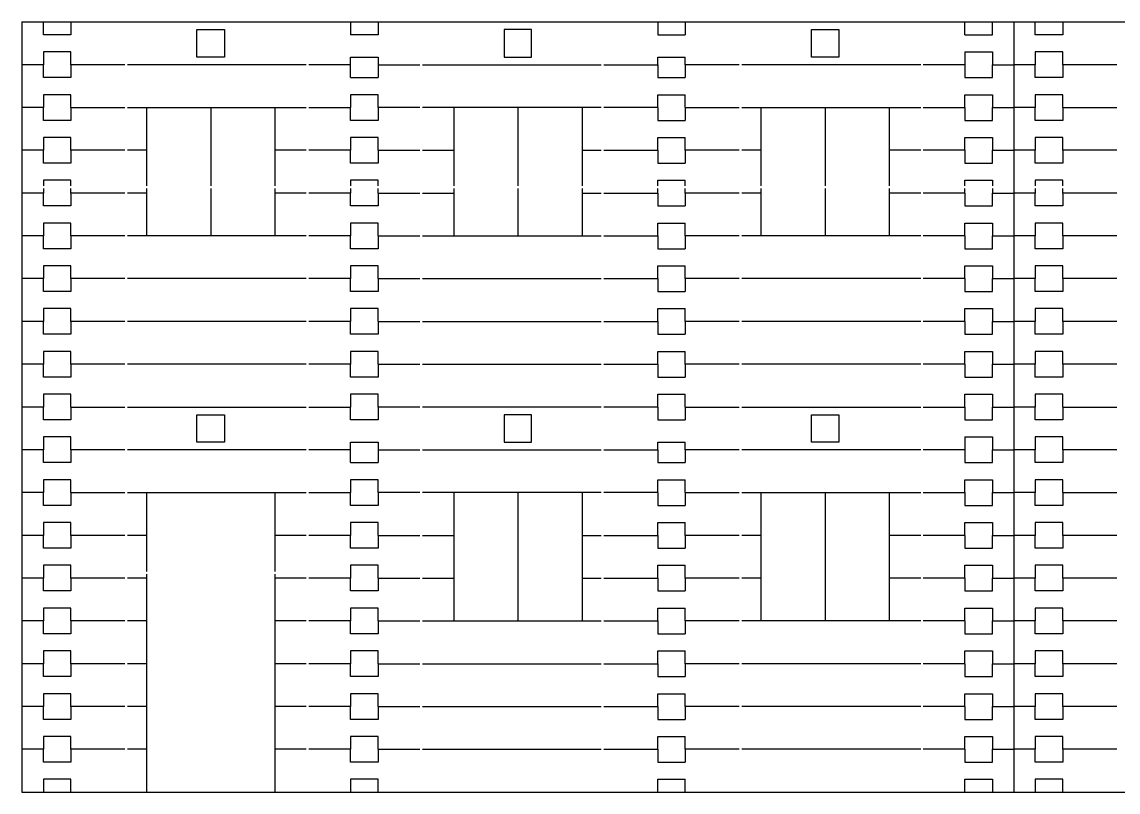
# Model space of a CAD drawing. Extents: x 66 to 306, y 113 to 203.
# Drawn here: x 66.5 to 194.5, y 113.4 to 203.4 of the extents above; entities that cross this region are included whole.
import ezdxf

# ---------------------------------------------------------------- set-up
doc = ezdxf.new("R2010")
doc.units = 0
doc.layers.get('0').update_dxf_attribs({"linetype": 'CONTINUOUS'})

msp = doc.modelspace()

# ---------------------------------------------------------------- linework, layer by layer
for p, q in [((66.46, 203.37), (66.46, 113.37)), ((66.46, 203.37), (306.46, 203.37)), ((68.96, 201.87), (68.96, 203.37)), ((72.18, 203.37), (72.18, 201.87)), ((86.91, 202.47), (90.11, 202.47)), ((86.91, 199.27), (86.91, 202.47)), ((90.11, 202.47), (90.11, 199.27)), ((104.85, 203.37), (104.85, 201.87)), ((108.07, 203.37), (108.07, 201.87)), ((126, 202.47), (122.8, 202.47)), ((122.8, 202.47), (122.8, 199.27)), ((126, 199.27), (126, 202.47)), ((140.74, 203.37), (140.74, 201.87)), ((143.96, 203.37), (143.96, 201.87)), ((158.69, 202.47), (161.89, 202.47)), ((158.69, 199.27), (158.69, 202.47)), ((161.89, 202.47), (161.89, 199.27)), ((176.63, 201.87), (176.63, 203.37)), ((179.85, 201.87), (179.85, 203.37)), ((182.35, 203.37), (182.35, 113.37)), ((184.85, 201.87), (184.85, 203.37)), ((188.07, 203.37), (188.07, 201.87)), ((72.18, 201.87), (68.96, 201.87)), ((108.07, 201.87), (104.85, 201.87)), ((140.74, 201.87), (143.96, 201.87)), ((176.63, 201.87), (179.85, 201.87)), ((188.07, 201.87), (184.85, 201.87)), ((72.18, 199.87), (68.96, 199.87)), ((68.96, 199.87), (68.96, 198.37)), ((72.18, 198.37), (72.18, 199.87)), ((176.63, 199.87), (176.63, 196.87)), ((176.63, 199.87), (179.85, 199.87)), ((179.85, 199.87), (179.85, 198.37)), ((188.07, 199.87), (184.85, 199.87)), ((184.85, 199.87), (184.85, 198.37)), ((188.07, 198.37), (188.07, 199.87)), ((90.11, 199.27), (86.91, 199.27)), ((104.85, 196.87), (104.85, 199.27)), ((104.85, 199.27), (108.07, 199.27)), ((108.07, 199.27), (108.07, 196.87)), ((122.8, 199.27), (126, 199.27)), ((140.74, 198.37), (140.74, 199.27)), ((140.74, 199.27), (143.96, 199.27)), ((143.96, 198.37), (143.96, 199.27)), ((161.89, 199.27), (158.69, 199.27)), ((68.96, 198.37), (66.46, 198.37)), ((68.96, 196.87), (68.96, 198.37)), ((72.18, 198.37), (72.18, 196.87)), ((78.48, 198.37), (72.18, 198.37)), ((99.68, 198.37), (78.78, 198.37)), ((104.85, 198.37), (99.98, 198.37)), ((108.07, 198.37), (112.94, 198.37)), ((113.24, 198.37), (134.14, 198.37)), ((134.44, 198.37), (140.74, 198.37)), ((140.74, 198.37), (140.74, 196.87)), ((143.96, 198.37), (143.96, 196.87)), ((150.26, 198.37), (143.96, 198.37)), ((171.46, 198.37), (150.56, 198.37)), ((176.63, 198.37), (171.76, 198.37)), ((179.85, 196.87), (179.85, 198.37)), ((179.85, 198.37), (182.35, 198.37)), ((184.85, 198.37), (182.35, 198.37)), ((184.85, 196.87), (184.85, 198.37)), ((188.07, 198.37), (188.07, 196.87)), ((194.37, 198.37), (188.07, 198.37)), ((72.18, 196.87), (68.96, 196.87)), ((104.85, 196.87), (108.07, 196.87)), ((140.74, 196.87), (143.96, 196.87)), ((176.63, 196.87), (179.85, 196.87)), ((188.07, 196.87), (184.85, 196.87)), ((72.18, 194.87), (68.96, 194.87)), ((68.96, 194.87), (68.96, 193.37)), ((72.18, 193.37), (72.18, 194.87)), ((108.07, 194.87), (104.85, 194.87)), ((104.85, 194.87), (104.85, 193.37)), ((108.07, 193.37), (108.07, 194.87)), ((140.74, 193.37), (140.74, 194.87)), ((140.74, 194.87), (143.96, 194.87)), ((143.96, 193.37), (143.96, 194.87)), ((176.63, 193.37), (176.63, 194.87)), ((176.63, 194.87), (179.85, 194.87)), ((179.85, 194.87), (179.85, 193.37)), ((188.07, 194.87), (184.85, 194.87)), ((184.85, 194.87), (184.85, 193.37)), ((188.07, 193.37), (188.07, 194.87)), ((68.96, 193.37), (66.46, 193.37)), ((68.96, 191.87), (68.96, 193.37)), ((72.18, 193.37), (78.48, 193.37)), ((72.18, 193.37), (72.18, 191.87)), ((78.78, 193.37), (99.68, 193.37)), ((81.01, 193.37), (81.01, 184.2)), ((88.51, 193.37), (88.51, 184.2)), ((96.01, 193.37), (96.01, 184.2)), ((99.98, 193.37), (104.85, 193.37)), ((104.85, 191.87), (104.85, 193.37)), ((108.07, 193.37), (108.07, 191.87)), ((112.94, 193.37), (108.07, 193.37)), ((134.14, 193.37), (113.24, 193.37)), ((116.9, 193.37), (116.9, 184.2)), ((124.4, 193.37), (124.4, 184.2)), ((131.9, 193.37), (131.9, 184.2)), ((140.74, 193.37), (134.44, 193.37)), ((140.74, 193.37), (140.74, 191.87)), ((143.96, 193.37), (150.26, 193.37)), ((143.96, 193.37), (143.96, 191.87)), ((150.56, 193.37), (171.46, 193.37)), ((152.79, 193.37), (152.79, 184.2)), ((160.29, 193.37), (160.29, 184.2)), ((167.79, 193.37), (167.79, 184.2)), ((171.76, 193.37), (176.63, 193.37)), ((176.63, 193.37), (176.63, 191.87)), ((179.85, 191.87), (179.85, 193.37)), ((179.85, 193.37), (182.35, 193.37)), ((184.85, 193.37), (182.35, 193.37)), ((184.85, 191.87), (184.85, 193.37)), ((188.07, 193.37), (194.37, 193.37)), ((188.07, 193.37), (188.07, 191.87)), ((72.18, 191.87), (68.96, 191.87)), ((108.07, 191.87), (104.85, 191.87)), ((140.74, 191.87), (143.96, 191.87)), ((176.63, 191.87), (179.85, 191.87)), ((188.07, 191.87), (184.85, 191.87)), ((72.18, 189.87), (68.96, 189.87)), ((68.96, 189.87), (68.96, 188.37)), ((72.18, 188.37), (72.18, 189.87)), ((108.07, 189.87), (104.85, 189.87)), ((104.85, 189.87), (104.85, 188.37)), ((108.07, 188.37), (108.07, 189.87)), ((140.74, 188.37), (140.74, 189.87)), ((140.74, 189.87), (143.96, 189.87)), ((143.96, 188.37), (143.96, 189.87)), ((176.63, 188.37), (176.63, 189.87)), ((176.63, 189.87), (179.85, 189.87)), ((179.85, 189.87), (179.85, 188.37)), ((188.07, 189.87), (184.85, 189.87)), ((184.85, 189.87), (184.85, 188.37)), ((188.07, 188.37), (188.07, 189.87)), ((68.96, 188.37), (66.46, 188.37)), ((68.96, 186.87), (68.96, 188.37)), ((72.18, 188.37), (72.18, 186.87)), ((78.48, 188.37), (72.18, 188.37)), ((81.01, 188.37), (78.78, 188.37)), ((99.68, 188.37), (96.01, 188.37)), ((104.85, 188.37), (99.98, 188.37)), ((104.85, 186.87), (104.85, 188.37)), ((108.07, 188.37), (108.07, 186.87)), ((108.07, 188.37), (112.94, 188.37)), ((113.24, 188.37), (116.9, 188.37)), ((131.9, 188.37), (134.14, 188.37)), ((134.44, 188.37), (140.74, 188.37)), ((140.74, 188.37), (140.74, 186.87)), ((143.96, 188.37), (143.96, 186.87)), ((150.26, 188.37), (143.96, 188.37)), ((152.79, 188.37), (150.56, 188.37)), ((171.46, 188.37), (167.79, 188.37)), ((176.63, 188.37), (171.76, 188.37)), ((176.63, 188.37), (176.63, 186.87)), ((179.85, 186.87), (179.85, 188.37)), ((179.85, 188.37), (182.35, 188.37)), ((184.85, 188.37), (182.35, 188.37)), ((184.85, 186.87), (184.85, 188.37)), ((188.07, 188.37), (188.07, 186.87)), ((194.37, 188.37), (188.07, 188.37)), ((72.18, 186.87), (68.96, 186.87)), ((108.07, 186.87), (104.85, 186.87)), ((140.74, 186.87), (143.96, 186.87)), ((176.63, 186.87), (179.85, 186.87)), ((188.07, 186.87), (184.85, 186.87)), ((72.18, 184.87), (68.96, 184.87)), ((68.96, 184.87), (68.96, 184.2)), ((72.18, 184.2), (72.18, 184.87)), ((108.07, 184.87), (104.85, 184.87)), ((104.85, 184.87), (104.85, 184.2)), ((108.07, 184.2), (108.07, 184.87)), ((140.74, 184.87), (143.96, 184.87)), ((140.74, 184.2), (140.74, 184.87)), ((143.96, 184.2), (143.96, 184.87)), ((176.63, 184.2), (176.63, 184.87)), ((176.63, 184.87), (179.85, 184.87)), ((179.85, 184.87), (179.85, 184.2)), ((188.07, 184.87), (184.85, 184.87)), ((184.85, 184.87), (184.85, 184.2)), ((188.07, 184.2), (188.07, 184.87)), ((68.96, 183.37), (66.46, 183.37)), ((68.96, 183.9), (68.96, 183.37)), ((68.96, 181.87), (68.96, 183.37)), ((72.18, 183.37), (72.18, 183.9)), ((72.18, 183.37), (72.18, 181.87)), ((78.48, 183.37), (72.18, 183.37)), ((81.01, 183.37), (78.78, 183.37)), ((81.01, 183.9), (81.01, 178.37)), ((88.51, 183.9), (88.51, 178.37)), ((96.01, 183.9), (96.01, 178.37)), ((99.68, 183.37), (96.01, 183.37)), ((104.85, 183.37), (99.98, 183.37)), ((104.85, 183.9), (104.85, 183.37)), ((104.85, 181.87), (104.85, 183.37)), ((108.07, 183.37), (108.07, 183.9)), ((108.07, 183.37), (108.07, 181.87)), ((108.07, 183.37), (112.94, 183.37)), ((113.24, 183.37), (116.9, 183.37)), ((116.9, 183.9), (116.9, 178.37)), ((124.4, 183.9), (124.4, 178.37)), ((131.9, 183.9), (131.9, 178.37)), ((131.9, 183.37), (134.14, 183.37)), ((134.44, 183.37), (140.74, 183.37)), ((140.74, 183.37), (140.74, 183.9)), ((140.74, 183.37), (140.74, 181.87)), ((143.96, 183.37), (143.96, 183.9)), ((143.96, 183.37), (143.96, 181.87)), ((150.26, 183.37), (143.96, 183.37)), ((152.79, 183.37), (150.56, 183.37)), ((152.79, 183.9), (152.79, 178.37)), ((160.29, 183.9), (160.29, 178.37)), ((167.79, 183.9), (167.79, 178.37)), ((171.46, 183.37), (167.79, 183.37)), ((176.63, 183.37), (171.76, 183.37)), ((176.63, 183.37), (176.63, 183.9)), ((176.63, 183.37), (176.63, 181.87)), ((179.85, 183.9), (179.85, 183.37)), ((179.85, 181.87), (179.85, 183.37)), ((179.85, 183.37), (182.35, 183.37)), ((184.85, 183.37), (182.35, 183.37)), ((184.85, 183.9), (184.85, 183.37)), ((184.85, 181.87), (184.85, 183.37)), ((188.07, 183.37), (188.07, 183.9)), ((188.07, 183.37), (188.07, 181.87)), ((194.37, 183.37), (188.07, 183.37)), ((72.18, 181.87), (68.96, 181.87)), ((108.07, 181.87), (104.85, 181.87)), ((140.74, 181.87), (143.96, 181.87)), ((176.63, 181.87), (179.85, 181.87)), ((188.07, 181.87), (184.85, 181.87)), ((72.18, 179.87), (68.96, 179.87)), ((68.96, 179.87), (68.96, 178.37)), ((72.18, 178.37), (72.18, 179.87)), ((108.07, 179.87), (104.85, 179.87)), ((104.85, 179.87), (104.85, 178.37)), ((108.07, 178.37), (108.07, 179.87)), ((140.74, 178.37), (140.74, 179.87)), ((140.74, 179.87), (143.96, 179.87)), ((143.96, 178.37), (143.96, 179.87)), ((176.63, 178.37), (176.63, 179.87)), ((176.63, 179.87), (179.85, 179.87)), ((179.85, 179.87), (179.85, 178.37)), ((188.07, 179.87), (184.85, 179.87)), ((184.85, 179.87), (184.85, 178.37)), ((188.07, 178.37), (188.07, 179.87)), ((68.96, 178.37), (66.46, 178.37)), ((68.96, 176.87), (68.96, 178.37)), ((72.18, 178.37), (72.18, 176.87)), ((78.48, 178.37), (72.18, 178.37)), ((99.68, 178.37), (78.78, 178.37)), ((104.85, 178.37), (99.98, 178.37)), ((104.85, 176.87), (104.85, 178.37)), ((108.07, 178.37), (108.07, 176.87)), ((108.07, 178.37), (112.94, 178.37)), ((113.24, 178.37), (134.14, 178.37)), ((134.44, 178.37), (140.74, 178.37)), ((140.74, 178.37), (140.74, 176.87)), ((143.96, 178.37), (143.96, 176.87)), ((150.26, 178.37), (143.96, 178.37)), ((171.46, 178.37), (150.56, 178.37)), ((176.63, 178.37), (171.76, 178.37)), ((176.63, 178.37), (176.63, 176.87)), ((179.85, 176.87), (179.85, 178.37)), ((179.85, 178.37), (182.35, 178.37)), ((184.85, 178.37), (182.35, 178.37)), ((184.85, 176.87), (184.85, 178.37)), ((188.07, 178.37), (188.07, 176.87)), ((194.37, 178.37), (188.07, 178.37)), ((72.18, 176.87), (68.96, 176.87)), ((108.07, 176.87), (104.85, 176.87)), ((140.74, 176.87), (143.96, 176.87)), ((176.63, 176.87), (179.85, 176.87)), ((188.07, 176.87), (184.85, 176.87)), ((72.18, 174.87), (68.96, 174.87)), ((68.96, 174.87), (68.96, 173.37)), ((72.18, 173.37), (72.18, 174.87)), ((108.07, 174.87), (104.85, 174.87)), ((104.85, 174.87), (104.85, 173.37)), ((108.07, 173.37), (108.07, 174.87)), ((140.74, 173.37), (140.74, 174.87)), ((140.74, 174.87), (143.96, 174.87)), ((143.96, 173.37), (143.96, 174.87)), ((176.63, 173.37), (176.63, 174.87)), ((176.63, 174.87), (179.85, 174.87)), ((179.85, 174.87), (179.85, 173.37)), ((188.07, 174.87), (184.85, 174.87)), ((184.85, 174.87), (184.85, 173.37)), ((188.07, 173.37), (188.07, 174.87)), ((68.96, 173.37), (66.46, 173.37)), ((68.96, 171.87), (68.96, 173.37)), ((72.18, 173.37), (72.18, 171.87)), ((78.48, 173.37), (72.18, 173.37)), ((99.68, 173.37), (78.78, 173.37)), ((104.85, 173.37), (99.98, 173.37)), ((104.85, 171.87), (104.85, 173.37)), ((108.07, 173.37), (108.07, 171.87)), ((108.07, 173.37), (112.94, 173.37)), ((113.24, 173.37), (134.14, 173.37)), ((134.44, 173.37), (140.74, 173.37)), ((140.74, 173.37), (140.74, 171.87)), ((143.96, 173.37), (143.96, 171.87)), ((150.26, 173.37), (143.96, 173.37)), ((171.46, 173.37), (150.56, 173.37)), ((176.63, 173.37), (171.76, 173.37)), ((176.63, 173.37), (176.63, 171.87)), ((179.85, 171.87), (179.85, 173.37)), ((179.85, 173.37), (182.35, 173.37)), ((184.85, 173.37), (182.35, 173.37)), ((184.85, 171.87), (184.85, 173.37)), ((188.07, 173.37), (188.07, 171.87)), ((194.37, 173.37), (188.07, 173.37)), ((72.18, 171.87), (68.96, 171.87)), ((108.07, 171.87), (104.85, 171.87)), ((140.74, 171.87), (143.96, 171.87)), ((176.63, 171.87), (179.85, 171.87)), ((188.07, 171.87), (184.85, 171.87)), ((72.18, 169.87), (68.96, 169.87)), ((68.96, 169.87), (68.96, 168.37)), ((72.18, 168.37), (72.18, 169.87)), ((108.07, 169.87), (104.85, 169.87)), ((104.85, 169.87), (104.85, 168.37)), ((108.07, 168.37), (108.07, 169.87)), ((140.74, 168.37), (140.74, 169.87)), ((140.74, 169.87), (143.96, 169.87)), ((143.96, 168.37), (143.96, 169.87)), ((176.63, 168.37), (176.63, 169.87)), ((176.63, 169.87), (179.85, 169.87)), ((179.85, 169.87), (179.85, 168.37)), ((188.07, 169.87), (184.85, 169.87)), ((184.85, 169.87), (184.85, 168.37)), ((188.07, 168.37), (188.07, 169.87)), ((68.96, 168.37), (66.46, 168.37)), ((68.96, 166.87), (68.96, 168.37)), ((72.18, 168.37), (72.18, 166.87)), ((78.48, 168.37), (72.18, 168.37)), ((99.68, 168.37), (78.78, 168.37)), ((104.85, 168.37), (99.98, 168.37)), ((104.85, 166.87), (104.85, 168.37)), ((108.07, 168.37), (108.07, 166.87)), ((108.07, 168.37), (112.94, 168.37)), ((113.24, 168.37), (134.14, 168.37)), ((134.44, 168.37), (140.74, 168.37)), ((140.74, 168.37), (140.74, 166.87)), ((143.96, 168.37), (143.96, 166.87)), ((150.26, 168.37), (143.96, 168.37)), ((171.46, 168.37), (150.56, 168.37)), ((176.63, 168.37), (171.76, 168.37)), ((176.63, 168.37), (176.63, 166.87)), ((179.85, 166.87), (179.85, 168.37)), ((179.85, 168.37), (182.35, 168.37)), ((184.85, 168.37), (182.35, 168.37)), ((184.85, 166.87), (184.85, 168.37)), ((188.07, 168.37), (188.07, 166.87)), ((194.37, 168.37), (188.07, 168.37)), ((72.18, 166.87), (68.96, 166.87)), ((108.07, 166.87), (104.85, 166.87)), ((140.74, 166.87), (143.96, 166.87)), ((176.63, 166.87), (179.85, 166.87)), ((188.07, 166.87), (184.85, 166.87)), ((72.18, 164.87), (68.96, 164.87)), ((68.96, 164.87), (68.96, 163.37)), ((72.18, 163.37), (72.18, 164.87)), ((108.07, 164.87), (104.85, 164.87)), ((104.85, 164.87), (104.85, 163.37)), ((108.07, 163.37), (108.07, 164.87)), ((140.74, 163.37), (140.74, 164.87)), ((140.74, 164.87), (143.96, 164.87)), ((143.96, 163.37), (143.96, 164.87)), ((176.63, 163.37), (176.63, 164.87)), ((176.63, 164.87), (179.85, 164.87)), ((179.85, 164.87), (179.85, 163.37)), ((188.07, 164.87), (184.85, 164.87)), ((184.85, 164.87), (184.85, 163.37)), ((188.07, 163.37), (188.07, 164.87)), ((68.96, 163.37), (66.46, 163.37)), ((68.96, 161.87), (68.96, 163.37)), ((72.18, 163.37), (72.18, 161.87)), ((78.48, 163.37), (72.18, 163.37)), ((99.68, 163.37), (78.78, 163.37)), ((104.85, 163.37), (99.98, 163.37)), ((104.85, 161.87), (104.85, 163.37)), ((108.07, 163.37), (108.07, 161.87)), ((108.07, 163.37), (112.94, 163.37)), ((113.24, 163.37), (134.14, 163.37)), ((134.44, 163.37), (140.74, 163.37)), ((140.74, 163.37), (140.74, 161.87)), ((143.96, 163.37), (143.96, 161.87)), ((150.26, 163.37), (143.96, 163.37)), ((171.46, 163.37), (150.56, 163.37)), ((176.63, 163.37), (171.76, 163.37)), ((176.63, 163.37), (176.63, 161.87)), ((179.85, 161.87), (179.85, 163.37)), ((179.85, 163.37), (182.35, 163.37)), ((184.85, 163.37), (182.35, 163.37)), ((184.85, 161.87), (184.85, 163.37)), ((188.07, 163.37), (188.07, 161.87)), ((194.37, 163.37), (188.07, 163.37)), ((72.18, 161.87), (68.96, 161.87)), ((108.07, 161.87), (104.85, 161.87)), ((140.74, 161.87), (143.96, 161.87)), ((176.63, 161.87), (179.85, 161.87)), ((188.07, 161.87), (184.85, 161.87)), ((72.18, 159.87), (68.96, 159.87)), ((68.96, 159.87), (68.96, 158.37)), ((72.18, 158.37), (72.18, 159.87)), ((108.07, 159.87), (104.85, 159.87)), ((104.85, 159.87), (104.85, 158.37)), ((108.07, 158.37), (108.07, 159.87)), ((140.74, 158.37), (140.74, 159.87)), ((140.74, 159.87), (143.96, 159.87)), ((143.96, 158.37), (143.96, 159.87)), ((176.63, 158.37), (176.63, 159.87)), ((176.63, 159.87), (179.85, 159.87)), ((179.85, 159.87), (179.85, 158.37)), ((188.07, 159.87), (184.85, 159.87)), ((184.85, 159.87), (184.85, 158.37)), ((188.07, 158.37), (188.07, 159.87)), ((68.96, 158.37), (66.46, 158.37)), ((68.96, 156.87), (68.96, 158.37)), ((72.18, 158.37), (78.48, 158.37)), ((72.18, 158.37), (72.18, 156.87)), ((78.78, 158.37), (99.68, 158.37)), ((99.98, 158.37), (104.85, 158.37)), ((104.85, 156.87), (104.85, 158.37)), ((108.07, 158.37), (108.07, 156.87)), ((112.94, 158.37), (108.07, 158.37)), ((134.14, 158.37), (113.24, 158.37)), ((140.74, 158.37), (134.44, 158.37)), ((140.74, 158.37), (140.74, 156.87)), ((143.96, 158.37), (150.26, 158.37)), ((143.96, 158.37), (143.96, 156.87)), ((150.56, 158.37), (171.46, 158.37)), ((171.76, 158.37), (176.63, 158.37)), ((176.63, 158.37), (176.63, 156.87)), ((179.85, 158.37), (182.35, 158.37)), ((179.85, 156.87), (179.85, 158.37)), ((184.85, 158.37), (182.35, 158.37)), ((184.85, 156.87), (184.85, 158.37)), ((188.07, 158.37), (194.37, 158.37)), ((188.07, 158.37), (188.07, 156.87)), ((72.18, 156.87), (68.96, 156.87)), ((86.91, 157.47), (90.11, 157.47)), ((86.91, 154.27), (86.91, 157.47)), ((90.11, 157.47), (90.11, 154.27)), ((108.07, 156.87), (104.85, 156.87)), ((126, 157.47), (122.8, 157.47)), ((122.8, 157.47), (122.8, 154.27)), ((126, 154.27), (126, 157.47)), ((140.74, 156.87), (143.96, 156.87)), ((158.69, 157.47), (161.89, 157.47)), ((158.69, 154.27), (158.69, 157.47)), ((161.89, 157.47), (161.89, 154.27)), ((176.63, 156.87), (179.85, 156.87)), ((188.07, 156.87), (184.85, 156.87)), ((72.18, 154.87), (68.96, 154.87)), ((68.96, 154.87), (68.96, 153.37)), ((72.18, 153.37), (72.18, 154.87)), ((90.11, 154.27), (86.91, 154.27)), ((104.85, 151.87), (104.85, 154.27)), ((104.85, 154.27), (108.07, 154.27)), ((108.07, 154.27), (108.07, 151.87)), ((122.8, 154.27), (126, 154.27)), ((140.74, 153.37), (140.74, 154.27)), ((140.74, 154.27), (143.96, 154.27)), ((143.96, 153.37), (143.96, 154.27)), ((161.89, 154.27), (158.69, 154.27)), ((176.63, 154.87), (176.63, 151.87)), ((176.63, 154.87), (179.85, 154.87)), ((179.85, 154.87), (179.85, 153.37)), ((188.07, 154.87), (184.85, 154.87)), ((184.85, 154.87), (184.85, 153.37)), ((188.07, 153.37), (188.07, 154.87)), ((68.96, 153.37), (66.46, 153.37)), ((68.96, 151.87), (68.96, 153.37)), ((72.18, 153.37), (72.18, 151.87)), ((78.48, 153.37), (72.18, 153.37)), ((99.68, 153.37), (78.78, 153.37)), ((104.85, 153.37), (99.98, 153.37)), ((108.07, 153.37), (112.94, 153.37)), ((113.24, 153.37), (134.14, 153.37)), ((134.44, 153.37), (140.74, 153.37)), ((140.74, 153.37), (140.74, 151.87)), ((143.96, 153.37), (143.96, 151.87)), ((150.26, 153.37), (143.96, 153.37)), ((171.46, 153.37), (150.56, 153.37)), ((176.63, 153.37), (171.76, 153.37)), ((179.85, 151.87), (179.85, 153.37)), ((179.85, 153.37), (182.35, 153.37)), ((184.85, 153.37), (182.35, 153.37)), ((184.85, 151.87), (184.85, 153.37)), ((188.07, 153.37), (188.07, 151.87)), ((194.37, 153.37), (188.07, 153.37)), ((72.18, 151.87), (68.96, 151.87)), ((104.85, 151.87), (108.07, 151.87)), ((140.74, 151.87), (143.96, 151.87)), ((176.63, 151.87), (179.85, 151.87)), ((188.07, 151.87), (184.85, 151.87)), ((72.18, 149.87), (68.96, 149.87)), ((68.96, 149.87), (68.96, 148.37)), ((72.18, 148.37), (72.18, 149.87)), ((108.07, 149.87), (104.85, 149.87)), ((104.85, 149.87), (104.85, 148.37)), ((108.07, 148.37), (108.07, 149.87)), ((140.74, 148.37), (140.74, 149.87)), ((140.74, 149.87), (143.96, 149.87)), ((143.96, 148.37), (143.96, 149.87)), ((176.63, 148.37), (176.63, 149.87)), ((176.63, 149.87), (179.85, 149.87)), ((179.85, 149.87), (179.85, 148.37)), ((188.07, 149.87), (184.85, 149.87)), ((184.85, 149.87), (184.85, 148.37)), ((188.07, 148.37), (188.07, 149.87)), ((68.96, 148.37), (66.46, 148.37)), ((68.96, 146.87), (68.96, 148.37)), ((72.18, 148.37), (78.48, 148.37)), ((72.18, 148.37), (72.18, 146.87)), ((78.78, 148.37), (99.68, 148.37)), ((81.01, 148.37), (81.01, 139.15)), ((96.01, 148.37), (96.01, 139.15)), ((99.98, 148.37), (104.85, 148.37)), ((104.85, 146.87), (104.85, 148.37)), ((108.07, 148.37), (108.07, 146.87)), ((112.94, 148.37), (108.07, 148.37)), ((134.14, 148.37), (113.24, 148.37)), ((116.9, 148.37), (116.9, 133.37)), ((124.4, 148.37), (124.4, 133.37)), ((131.9, 148.37), (131.9, 133.37)), ((140.74, 148.37), (134.44, 148.37)), ((140.74, 148.37), (140.74, 146.87)), ((143.96, 148.37), (150.26, 148.37)), ((143.96, 148.37), (143.96, 146.87)), ((150.56, 148.37), (171.46, 148.37)), ((152.79, 148.37), (152.79, 133.37)), ((160.29, 148.37), (160.29, 133.37)), ((167.79, 148.37), (167.79, 133.37)), ((171.76, 148.37), (176.63, 148.37)), ((176.63, 148.37), (176.63, 146.87)), ((179.85, 146.87), (179.85, 148.37)), ((179.85, 148.37), (182.35, 148.37)), ((184.85, 148.37), (182.35, 148.37)), ((184.85, 146.87), (184.85, 148.37)), ((188.07, 148.37), (194.37, 148.37)), ((188.07, 148.37), (188.07, 146.87)), ((72.18, 146.87), (68.96, 146.87)), ((108.07, 146.87), (104.85, 146.87)), ((140.74, 146.87), (143.96, 146.87)), ((176.63, 146.87), (179.85, 146.87)), ((188.07, 146.87), (184.85, 146.87)), ((72.18, 144.87), (68.96, 144.87)), ((68.96, 144.87), (68.96, 143.37)), ((72.18, 143.37), (72.18, 144.87)), ((108.07, 144.87), (104.85, 144.87)), ((104.85, 144.87), (104.85, 143.37)), ((108.07, 143.37), (108.07, 144.87)), ((140.74, 143.37), (140.74, 144.87)), ((140.74, 144.87), (143.96, 144.87)), ((143.96, 143.37), (143.96, 144.87)), ((176.63, 143.37), (176.63, 144.87)), ((176.63, 144.87), (179.85, 144.87)), ((179.85, 144.87), (179.85, 143.37)), ((188.07, 144.87), (184.85, 144.87)), ((184.85, 144.87), (184.85, 143.37)), ((188.07, 143.37), (188.07, 144.87)), ((68.96, 143.37), (66.46, 143.37)), ((68.96, 141.87), (68.96, 143.37)), ((72.18, 143.37), (72.18, 141.87)), ((78.48, 143.37), (72.18, 143.37)), ((81.01, 143.37), (78.78, 143.37)), ((99.68, 143.37), (96.01, 143.37)), ((104.85, 143.37), (99.98, 143.37)), ((104.85, 141.87), (104.85, 143.37)), ((108.07, 143.37), (108.07, 141.87)), ((108.07, 143.37), (112.94, 143.37)), ((113.24, 143.37), (116.9, 143.37)), ((131.9, 143.37), (134.14, 143.37)), ((134.44, 143.37), (140.74, 143.37)), ((140.74, 143.37), (140.74, 141.87)), ((143.96, 143.37), (143.96, 141.87)), ((150.26, 143.37), (143.96, 143.37)), ((152.79, 143.37), (150.56, 143.37)), ((171.46, 143.37), (167.79, 143.37)), ((176.63, 143.37), (171.76, 143.37)), ((176.63, 143.37), (176.63, 141.87)), ((179.85, 141.87), (179.85, 143.37)), ((179.85, 143.37), (182.35, 143.37)), ((184.85, 143.37), (182.35, 143.37)), ((184.85, 141.87), (184.85, 143.37)), ((188.07, 143.37), (188.07, 141.87)), ((194.37, 143.37), (188.07, 143.37)), ((72.18, 141.87), (68.96, 141.87)), ((108.07, 141.87), (104.85, 141.87)), ((140.74, 141.87), (143.96, 141.87)), ((176.63, 141.87), (179.85, 141.87)), ((188.07, 141.87), (184.85, 141.87)), ((72.18, 139.87), (68.96, 139.87)), ((68.96, 139.87), (68.96, 138.37)), ((72.18, 138.37), (72.18, 139.87)), ((108.07, 139.87), (104.85, 139.87)), ((104.85, 139.87), (104.85, 138.37)), ((108.07, 138.37), (108.07, 139.87)), ((140.74, 138.37), (140.74, 139.87)), ((140.74, 139.87), (143.96, 139.87)), ((143.96, 138.37), (143.96, 139.87)), ((176.63, 138.37), (176.63, 139.87)), ((176.63, 139.87), (179.85, 139.87)), ((179.85, 139.87), (179.85, 138.37)), ((188.07, 139.87), (184.85, 139.87)), ((184.85, 139.87), (184.85, 138.37)), ((188.07, 138.37), (188.07, 139.87)), ((68.96, 138.37), (66.46, 138.37)), ((68.96, 136.87), (68.96, 138.37)), ((72.18, 138.37), (72.18, 136.87)), ((78.48, 138.37), (72.18, 138.37)), ((81.01, 138.37), (78.78, 138.37)), ((81.01, 138.85), (81.01, 113.37)), ((96.01, 138.85), (96.01, 113.37)), ((99.68, 138.37), (96.01, 138.37)), ((104.85, 138.37), (99.98, 138.37)), ((104.85, 136.87), (104.85, 138.37)), ((108.07, 138.37), (108.07, 136.87)), ((108.07, 138.37), (112.94, 138.37)), ((113.24, 138.37), (116.9, 138.37)), ((131.9, 138.37), (134.14, 138.37)), ((134.44, 138.37), (140.74, 138.37)), ((140.74, 138.37), (140.74, 136.87)), ((143.96, 138.37), (143.96, 136.87)), ((150.26, 138.37), (143.96, 138.37)), ((152.79, 138.37), (150.56, 138.37)), ((171.46, 138.37), (167.79, 138.37)), ((176.63, 138.37), (171.76, 138.37)), ((176.63, 138.37), (176.63, 136.87)), ((179.85, 136.87), (179.85, 138.37)), ((179.85, 138.37), (182.35, 138.37)), ((184.85, 138.37), (182.35, 138.37)), ((184.85, 136.87), (184.85, 138.37)), ((188.07, 138.37), (188.07, 136.87)), ((194.37, 138.37), (188.07, 138.37)), ((72.18, 136.87), (68.96, 136.87)), ((108.07, 136.87), (104.85, 136.87)), ((140.74, 136.87), (143.96, 136.87)), ((176.63, 136.87), (179.85, 136.87)), ((188.07, 136.87), (184.85, 136.87)), ((72.18, 134.87), (68.96, 134.87)), ((68.96, 134.87), (68.96, 133.37)), ((72.18, 133.37), (72.18, 134.87)), ((108.07, 134.87), (104.85, 134.87)), ((104.85, 134.87), (104.85, 133.37)), ((108.07, 133.37), (108.07, 134.87)), ((140.74, 133.37), (140.74, 134.87)), ((140.74, 134.87), (143.96, 134.87)), ((143.96, 133.37), (143.96, 134.87)), ((176.63, 133.37), (176.63, 134.87)), ((176.63, 134.87), (179.85, 134.87)), ((179.85, 134.87), (179.85, 133.37)), ((188.07, 134.87), (184.85, 134.87)), ((184.85, 134.87), (184.85, 133.37)), ((188.07, 133.37), (188.07, 134.87)), ((68.96, 133.37), (66.46, 133.37)), ((68.96, 131.87), (68.96, 133.37)), ((72.18, 133.37), (72.18, 131.87)), ((78.48, 133.37), (72.18, 133.37)), ((81.01, 133.37), (78.78, 133.37)), ((99.68, 133.37), (96.01, 133.37)), ((104.85, 133.37), (99.98, 133.37)), ((104.85, 131.87), (104.85, 133.37)), ((108.07, 133.37), (108.07, 131.87)), ((108.07, 133.37), (112.94, 133.37)), ((113.24, 133.37), (134.14, 133.37)), ((134.44, 133.37), (140.74, 133.37)), ((140.74, 133.37), (140.74, 131.87)), ((143.96, 133.37), (143.96, 131.87)), ((150.26, 133.37), (143.96, 133.37)), ((171.46, 133.37), (150.56, 133.37)), ((176.63, 133.37), (171.76, 133.37)), ((176.63, 133.37), (176.63, 131.87)), ((179.85, 131.87), (179.85, 133.37)), ((179.85, 133.37), (182.35, 133.37)), ((184.85, 133.37), (182.35, 133.37)), ((184.85, 131.87), (184.85, 133.37)), ((188.07, 133.37), (188.07, 131.87)), ((194.37, 133.37), (188.07, 133.37)), ((72.18, 131.87), (68.96, 131.87)), ((108.07, 131.87), (104.85, 131.87)), ((140.74, 131.87), (143.96, 131.87)), ((176.63, 131.87), (179.85, 131.87)), ((188.07, 131.87), (184.85, 131.87)), ((72.18, 129.87), (68.96, 129.87)), ((68.96, 129.87), (68.96, 128.37)), ((72.18, 128.37), (72.18, 129.87)), ((108.07, 129.87), (104.85, 129.87)), ((104.85, 129.87), (104.85, 128.37)), ((108.07, 128.37), (108.07, 129.87)), ((140.74, 128.37), (140.74, 129.87)), ((140.74, 129.87), (143.96, 129.87)), ((143.96, 128.37), (143.96, 129.87)), ((176.63, 128.37), (176.63, 129.87)), ((176.63, 129.87), (179.85, 129.87)), ((179.85, 129.87), (179.85, 128.37)), ((188.07, 129.87), (184.85, 129.87)), ((184.85, 129.87), (184.85, 128.37)), ((188.07, 128.37), (188.07, 129.87)), ((68.96, 128.37), (66.46, 128.37)), ((68.96, 126.87), (68.96, 128.37)), ((72.18, 128.37), (72.18, 126.87)), ((78.48, 128.37), (72.18, 128.37)), ((81.01, 128.37), (78.78, 128.37)), ((99.68, 128.37), (96.01, 128.37)), ((104.85, 128.37), (99.98, 128.37)), ((104.85, 126.87), (104.85, 128.37)), ((108.07, 128.37), (108.07, 126.87)), ((108.07, 128.37), (112.94, 128.37)), ((113.24, 128.37), (134.14, 128.37)), ((134.44, 128.37), (140.74, 128.37)), ((140.74, 128.37), (140.74, 126.87)), ((143.96, 128.37), (143.96, 126.87)), ((150.26, 128.37), (143.96, 128.37)), ((171.46, 128.37), (150.56, 128.37)), ((176.63, 128.37), (171.76, 128.37)), ((176.63, 128.37), (176.63, 126.87)), ((179.85, 126.87), (179.85, 128.37)), ((179.85, 128.37), (182.35, 128.37)), ((184.85, 128.37), (182.35, 128.37)), ((184.85, 126.87), (184.85, 128.37)), ((188.07, 128.37), (188.07, 126.87)), ((194.37, 128.37), (188.07, 128.37)), ((72.18, 126.87), (68.96, 126.87)), ((108.07, 126.87), (104.85, 126.87)), ((140.74, 126.87), (143.96, 126.87)), ((176.63, 126.87), (179.85, 126.87)), ((188.07, 126.87), (184.85, 126.87)), ((72.18, 124.87), (68.96, 124.87)), ((68.96, 124.87), (68.96, 123.37)), ((72.18, 123.37), (72.18, 124.87)), ((108.07, 124.87), (104.85, 124.87)), ((104.85, 124.87), (104.85, 123.37)), ((108.07, 123.37), (108.07, 124.87)), ((140.74, 123.37), (140.74, 124.87)), ((140.74, 124.87), (143.96, 124.87)), ((143.96, 123.37), (143.96, 124.87)), ((176.63, 123.37), (176.63, 124.87)), ((176.63, 124.87), (179.85, 124.87)), ((179.85, 124.87), (179.85, 123.37)), ((188.07, 124.87), (184.85, 124.87)), ((184.85, 124.87), (184.85, 123.37)), ((188.07, 123.37), (188.07, 124.87)), ((68.96, 123.37), (66.46, 123.37)), ((68.96, 121.87), (68.96, 123.37)), ((72.18, 123.37), (72.18, 121.87)), ((78.48, 123.37), (72.18, 123.37)), ((81.01, 123.37), (78.78, 123.37)), ((99.68, 123.37), (96.01, 123.37)), ((104.85, 123.37), (99.98, 123.37)), ((104.85, 121.87), (104.85, 123.37)), ((108.07, 123.37), (108.07, 121.87)), ((108.07, 123.37), (112.94, 123.37)), ((113.24, 123.37), (134.14, 123.37)), ((134.44, 123.37), (140.74, 123.37)), ((140.74, 123.37), (140.74, 121.87)), ((143.96, 123.37), (143.96, 121.87)), ((150.26, 123.37), (143.96, 123.37)), ((171.46, 123.37), (150.56, 123.37)), ((176.63, 123.37), (171.76, 123.37)), ((176.63, 123.37), (176.63, 121.87)), ((179.85, 121.87), (179.85, 123.37)), ((179.85, 123.37), (182.35, 123.37)), ((184.85, 123.37), (182.35, 123.37)), ((184.85, 121.87), (184.85, 123.37)), ((188.07, 123.37), (188.07, 121.87)), ((194.37, 123.37), (188.07, 123.37)), ((72.18, 121.87), (68.96, 121.87)), ((108.07, 121.87), (104.85, 121.87)), ((140.74, 121.87), (143.96, 121.87)), ((176.63, 121.87), (179.85, 121.87)), ((188.07, 121.87), (184.85, 121.87)), ((72.18, 119.87), (68.96, 119.87)), ((68.96, 119.87), (68.96, 118.37)), ((72.18, 118.37), (72.18, 119.87)), ((108.07, 119.87), (104.85, 119.87)), ((104.85, 119.87), (104.85, 118.37)), ((108.07, 118.37), (108.07, 119.87)), ((140.74, 118.37), (140.74, 119.87)), ((140.74, 119.87), (143.96, 119.87)), ((143.96, 118.37), (143.96, 119.87)), ((176.63, 118.37), (176.63, 119.87)), ((176.63, 119.87), (179.85, 119.87)), ((179.85, 119.87), (179.85, 118.37)), ((188.07, 119.87), (184.85, 119.87)), ((184.85, 119.87), (184.85, 118.37)), ((188.07, 118.37), (188.07, 119.87)), ((68.96, 118.37), (66.46, 118.37)), ((68.96, 116.87), (68.96, 118.37)), ((72.18, 118.37), (72.18, 116.87)), ((78.48, 118.37), (72.18, 118.37)), ((81.01, 118.37), (78.78, 118.37)), ((99.68, 118.37), (96.01, 118.37)), ((104.85, 118.37), (99.98, 118.37)), ((104.85, 116.87), (104.85, 118.37)), ((108.07, 118.37), (108.07, 116.87)), ((108.07, 118.37), (112.94, 118.37)), ((113.24, 118.37), (134.14, 118.37)), ((134.44, 118.37), (140.74, 118.37)), ((140.74, 118.37), (140.74, 116.87)), ((143.96, 118.37), (143.96, 116.87)), ((150.26, 118.37), (143.96, 118.37)), ((171.46, 118.37), (150.56, 118.37)), ((176.63, 118.37), (171.76, 118.37)), ((176.63, 118.37), (176.63, 116.87)), ((179.85, 116.87), (179.85, 118.37)), ((179.85, 118.37), (182.35, 118.37)), ((184.85, 118.37), (182.35, 118.37)), ((184.85, 116.87), (184.85, 118.37)), ((188.07, 118.37), (188.07, 116.87)), ((194.37, 118.37), (188.07, 118.37)), ((72.18, 116.87), (68.96, 116.87)), ((108.07, 116.87), (104.85, 116.87)), ((140.74, 116.87), (143.96, 116.87)), ((176.63, 116.87), (179.85, 116.87)), ((188.07, 116.87), (184.85, 116.87)), ((72.18, 114.87), (68.96, 114.87)), ((68.96, 114.87), (68.96, 113.37)), ((72.18, 113.37), (72.18, 114.87)), ((108.07, 114.87), (104.85, 114.87)), ((104.85, 114.87), (104.85, 113.37)), ((108.07, 113.37), (108.07, 114.87)), ((140.74, 113.37), (140.74, 114.87)), ((140.74, 114.87), (143.96, 114.87)), ((143.96, 113.37), (143.96, 114.87)), ((176.63, 113.37), (176.63, 114.87)), ((176.63, 114.87), (179.85, 114.87)), ((179.85, 114.87), (179.85, 113.37)), ((188.07, 114.87), (184.85, 114.87)), ((184.85, 114.87), (184.85, 113.37)), ((188.07, 113.37), (188.07, 114.87)), ((66.46, 113.37), (306.46, 113.37))]:
    msp.add_line(p, q)

doc.saveas('drawing.dxf')
